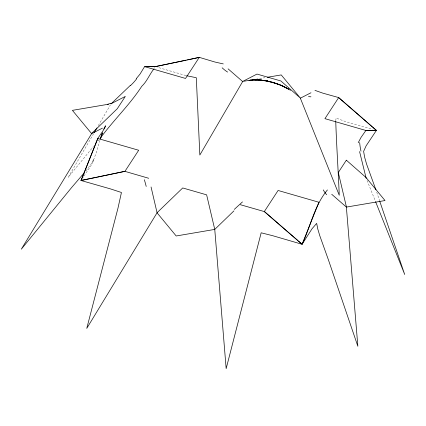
<?xml version="1.0" encoding="UTF-8"?>
<svg xmlns="http://www.w3.org/2000/svg" width="426" height="426" viewBox="0 0 426 426"><rect width="100%" height="100%" fill="white"/><g stroke="black" fill="none" stroke-linecap="round" stroke-linejoin="round"><path stroke-width="0.32" stroke-dasharray="2.13 1.6" d="M335.8 120.899L336.034 118.018L345.635 121.628L372.484 129.302M99.966 140.335L96.606 151.619L92.714 162.375L90.679 166.076L84.066 175.837M92.863 162.024L93.864 159.106L90.797 164.463L85.951 170.815M98.284 125.649L110.345 105.004M93.608 133.684L68.144 177.386L93.47 146.469M83.661 176.508L83.863 176.172M154.707 67.627L154.292 68.298M83.043 177.514L83.251 177.179M98.071 140.9L99.215 139.504M255.925 79.209L264.961 77.681M185.965 75.567L157.253 67.196M367.036 180.379L375.354 201.099M376.728 192.201L379.614 200.864"/><path stroke-width="0.64" d="M335.763 121.586C336.551 146.129 338.287 170.693 339.25 195.257L300.346 98.193L310.969 92.761M102.288 133.29L100.35 138.935L102.591 132.571M82.91 175.906L97.74 138.455L102.815 131.155L105.446 125.915M82.649 176.561L81.015 180.491L110.515 188.915L121.442 192.488L117.97 208.186L86.75 328.419L157.066 212.766L151.054 186.971M358.218 142.721L361.046 137.401L365.875 130.489L368.485 130.377M96.947 127.949L94.274 132.539M153.861 68.964C149.446 74.497 146.981 81.462 141.73 86.329C129.776 104.791 113.417 120.297 100.366 138.109M81.962 179.181L81.015 180.491L85.173 179.618M327.413 189.948C314.388 205.513 310.618 226.254 302.125 244.279L264.37 211.504L278.087 190.47L318.92 202.249L302.098 244.268L312.034 228.762L316.662 223.378L317.807 229.076L319.772 235.695L328.377 259.738L357.856 346.295L346.37 207.079L331.726 194.288M84.183 172.897L71.717 187.424L21.3 249.205L91.659 133.599L102.448 128.141M136.251 78.688L140.021 74.108L144.574 66.648L155.293 66.61M111.042 103.88L130.292 85.45M233.922 210.881L214.757 229.412L176.188 235.977L157.013 212.766L182.717 187.951L206.631 194.847L214.763 229.422L226.158 368.639L261.17 232.798L272.736 235.716L302.087 244.284L298.567 241.18M110.968 103.795L125.308 96.42L117.267 108.742L91.563 133.546L72.399 110.355L108.561 104.216M111.021 103.273L107.352 104.386M160.123 65.625L186.135 60.194M187.509 59.906L199.293 57.361L215.013 62.047L223.288 63.916M97.479 177.104L124.935 171.369L148.701 178.27M155.336 66.616L199.261 57.409L185.539 78.443L144.712 66.664L155.336 66.616L159.436 65.769M85.86 179.474L96.872 177.232M252.309 79.822L254.721 79.412M267.368 77.271L281.235 74.923L300.41 98.113L280.904 80.977L256.99 74.076L242.66 81.451L251.106 80.024M248.997 80.402L252.767 79.95L250.222 80.232L259.455 79.907L255.052 79.891M252.543 79.971L261.324 80.104L258.875 79.939L267.464 80.988L260.776 80.029L273.513 82.506L266.964 80.919L279.365 84.556L288.588 89.087L281.107 85.275L273.066 82.383L283.231 86.228L290.548 90.301M368.65 130.377L376.408 130.399L366.115 145.846L363.618 151.395L364.651 157.258L366.546 163.989L375.908 189.799M186.599 75.737L196.306 77.708L199.842 155.037L242.655 81.547L228.096 68.858M375.077 130.026L376.387 130.377L338.649 97.623L324.932 118.657L365.758 130.436L376.382 130.388L372.83 127.326M240.376 204.714L264.322 211.578L287.917 232.042M314.963 90.365L322.807 93.14L338.681 97.575L362.787 118.513M288.439 232.495L297.982 240.669M363.319 118.971L372.239 126.815M366.184 178.366L359.576 151.592M375.556 201.605L404.7 274.477L379.774 201.349M326.694 194.73A53.085 24.543 10.2 0 1 323.275 189.895M360.987 151.182A53.085 49.038 -82.7 0 1 359.677 142.561M310.937 96.787A53.085 12.956 -55.2 0 1 308.536 96.297M136.56 78.922A53.085 52.984 35.6 0 1 130.452 85.621M227.601 72.069A53.085 31.306 83.5 0 1 222.159 67.803M105.392 125.883A53.085 20.597 32.9 0 1 103.971 129.147M144.355 179.719A53.085 15.48 73.7 0 1 146.214 186.444M234.284 209.406A53.085 2.865 -43 0 1 242.479 201.919M97.863 138.477L81.041 180.496L124.972 171.289L138.69 150.256L97.863 138.477M346.349 160.187L338.308 172.509L346.455 207.079L385.019 200.545L365.859 177.328L346.349 160.187"/></g></svg>
